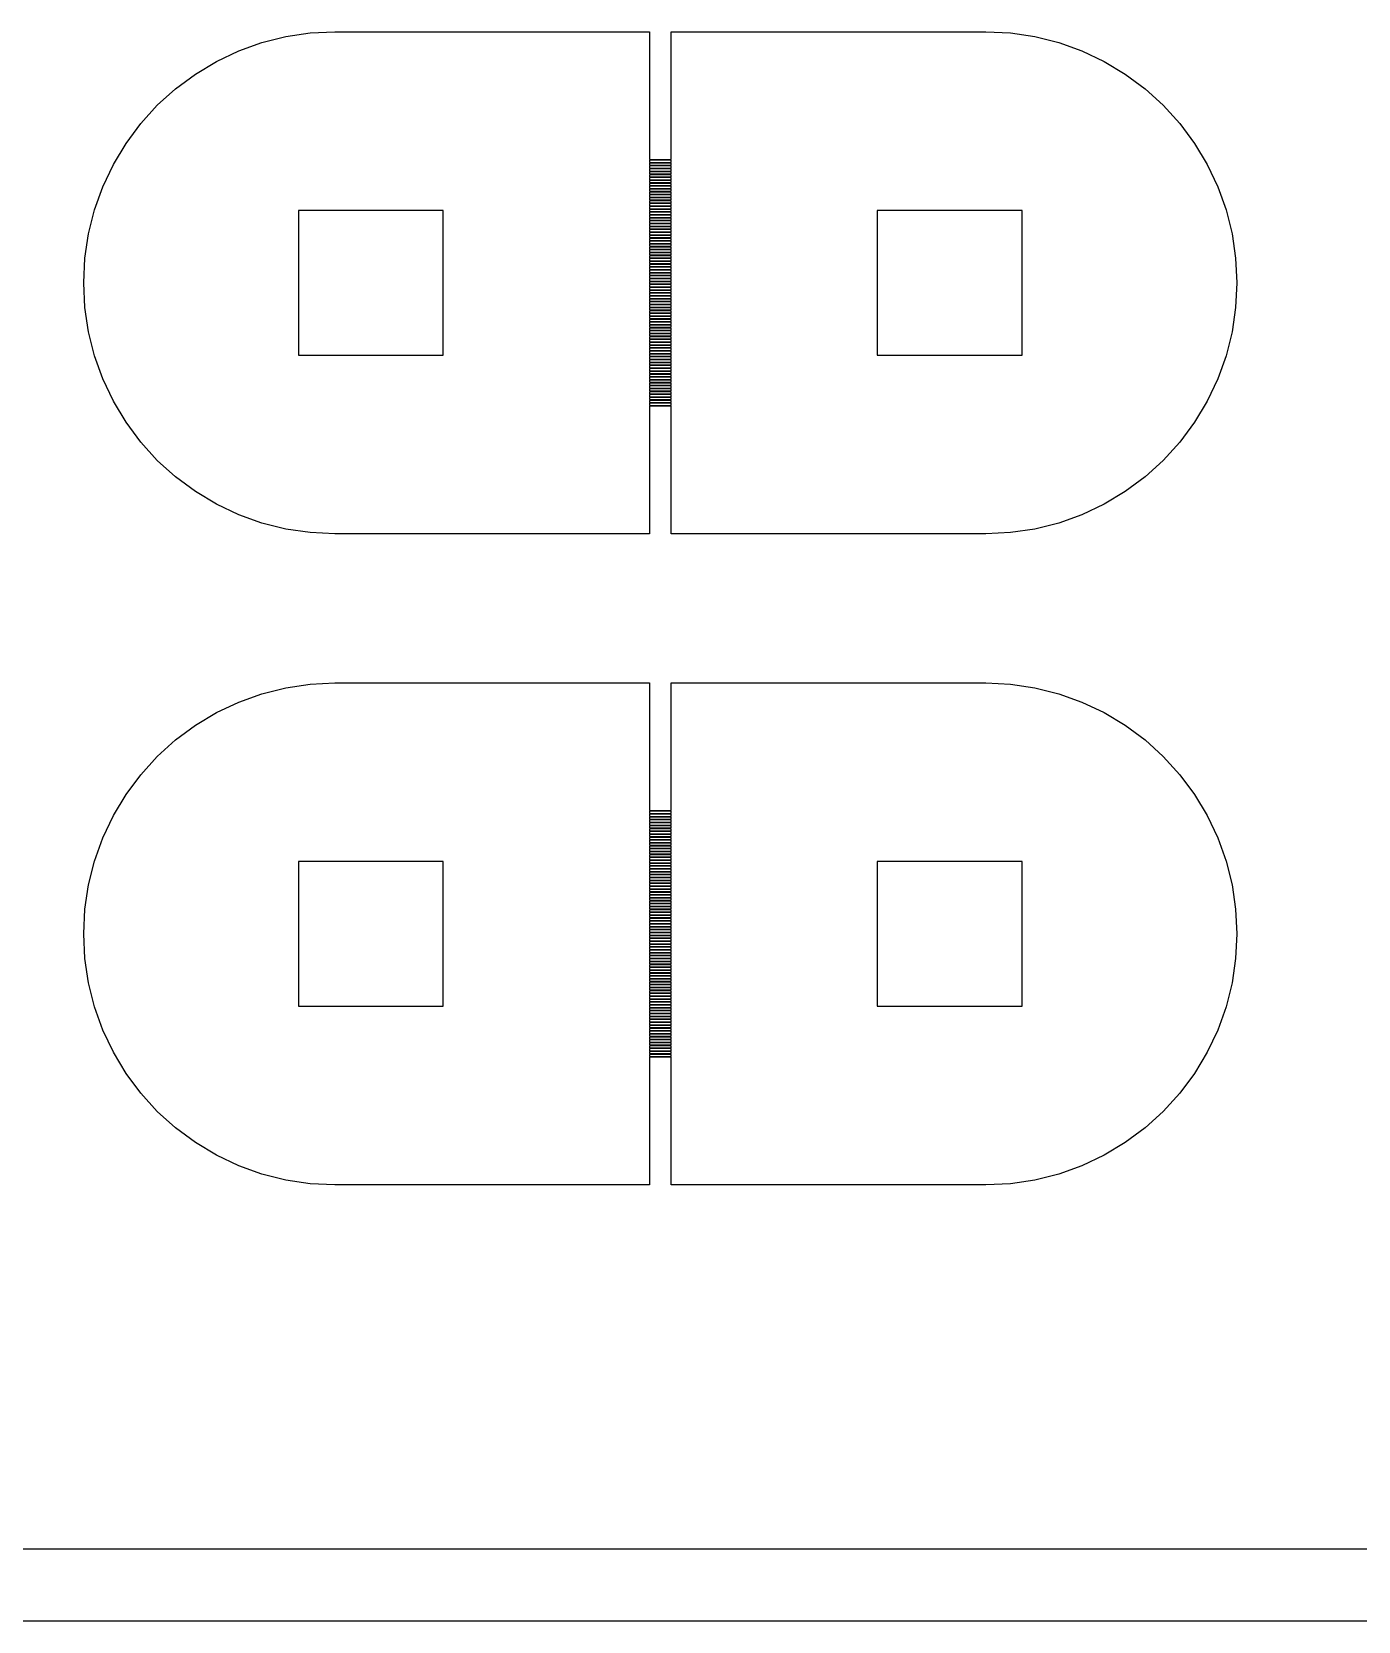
# Model space of a CAD drawing. Extents: x -17 to 130, y -40 to 112.
# Drawn here: x 18.31 to 36.65, y -5 to 16.97 of the extents above; entities that cross this region are included whole.
import ezdxf

# ---------------------------------------------------------------- set-up
doc = ezdxf.new("R2010")
doc.units = 0

msp = doc.modelspace()

# ---------------------------------------------------------------- linework, layer by layer
for p, q in [((21.823, 16.9033), (22.1599, 16.9533)), ((22.1599, 16.9533), (22.5, 16.97)), ((22.5, 16.97), (26.85, 16.97)), ((26.85, 16.97), (26.85, 15.205)), ((27.15, 15.205), (27.15, 16.97)), ((27.15, 16.97), (31.5, 16.97)), ((31.5, 16.97), (31.8401, 16.9533)), ((31.8401, 16.9533), (32.177, 16.9033)), ((20.8643, 16.5603), (21.1721, 16.7059)), ((21.1721, 16.7059), (21.4927, 16.8206)), ((21.4927, 16.8206), (21.823, 16.9033)), ((32.177, 16.9033), (32.5073, 16.8206)), ((32.5073, 16.8206), (32.8279, 16.7059)), ((32.8279, 16.7059), (33.1357, 16.5603)), ((20.5722, 16.3852), (20.8643, 16.5603)), ((33.1357, 16.5603), (33.4278, 16.3852)), ((20.2987, 16.1823), (20.5722, 16.3852)), ((33.4278, 16.3852), (33.7013, 16.1823)), ((20.0463, 15.9537), (20.2987, 16.1823)), ((33.7013, 16.1823), (33.9537, 15.9537)), ((19.8177, 15.7013), (20.0463, 15.9537)), ((33.9537, 15.9537), (34.1823, 15.7013)), ((19.6148, 15.4278), (19.8177, 15.7013)), ((34.1823, 15.7013), (34.3852, 15.4278)), ((19.4397, 15.1357), (19.6148, 15.4278)), ((34.3852, 15.4278), (34.5603, 15.1357)), ((26.85, 15.205), (27.15, 15.205)), ((27.15, 15.195), (26.85, 15.195)), ((26.85, 15.195), (26.85, 15.165)), ((26.85, 15.165), (27.15, 15.165)), ((27.15, 15.165), (27.15, 15.195)), ((19.2941, 14.8279), (19.4397, 15.1357)), ((27.15, 15.155), (26.85, 15.155)), ((26.85, 15.155), (26.85, 15.125)), ((26.85, 15.125), (27.15, 15.125)), ((27.15, 15.115), (26.85, 15.115)), ((26.85, 15.115), (26.85, 15.085)), ((26.85, 15.085), (27.15, 15.085)), ((27.15, 15.075), (26.85, 15.075)), ((26.85, 15.075), (26.85, 15.045)), ((26.85, 15.045), (27.15, 15.045)), ((27.15, 15.035), (26.85, 15.035)), ((26.85, 15.035), (26.85, 15.005)), ((26.85, 15.005), (27.15, 15.005)), ((27.15, 14.995), (26.85, 14.995)), ((26.85, 14.995), (26.85, 14.965)), ((26.85, 14.965), (27.15, 14.965)), ((27.15, 14.955), (26.85, 14.955)), ((26.85, 14.955), (26.85, 14.925)), ((27.15, 15.125), (27.15, 15.155)), ((27.15, 15.085), (27.15, 15.115)), ((27.15, 15.045), (27.15, 15.075)), ((27.15, 15.005), (27.15, 15.035)), ((27.15, 14.965), (27.15, 14.995)), ((27.15, 14.925), (27.15, 14.955)), ((34.5603, 15.1357), (34.7059, 14.8279)), ((19.1794, 14.5073), (19.2941, 14.8279)), ((26.85, 14.925), (27.15, 14.925)), ((27.15, 14.915), (26.85, 14.915)), ((26.85, 14.915), (26.85, 14.885)), ((26.85, 14.885), (27.15, 14.885)), ((27.15, 14.875), (26.85, 14.875)), ((26.85, 14.875), (26.85, 14.845)), ((26.85, 14.845), (27.15, 14.845)), ((27.15, 14.835), (26.85, 14.835)), ((26.85, 14.835), (26.85, 14.805)), ((26.85, 14.805), (27.15, 14.805)), ((27.15, 14.795), (26.85, 14.795)), ((26.85, 14.795), (26.85, 14.765)), ((26.85, 14.765), (27.15, 14.765)), ((27.15, 14.755), (26.85, 14.755)), ((26.85, 14.755), (26.85, 14.725)), ((26.85, 14.725), (27.15, 14.725)), ((27.15, 14.885), (27.15, 14.915)), ((27.15, 14.845), (27.15, 14.875)), ((27.15, 14.805), (27.15, 14.835)), ((27.15, 14.765), (27.15, 14.795)), ((27.15, 14.725), (27.15, 14.755)), ((34.7059, 14.8279), (34.8206, 14.5073)), ((19.0967, 14.177), (19.1794, 14.5073)), ((27.15, 14.715), (26.85, 14.715)), ((26.85, 14.715), (26.85, 14.685)), ((26.85, 14.685), (27.15, 14.685)), ((27.15, 14.675), (26.85, 14.675)), ((26.85, 14.675), (26.85, 14.645)), ((26.85, 14.645), (27.15, 14.645)), ((27.15, 14.635), (26.85, 14.635)), ((26.85, 14.635), (26.85, 14.605)), ((26.85, 14.605), (27.15, 14.605)), ((27.15, 14.595), (26.85, 14.595)), ((26.85, 14.595), (26.85, 14.565)), ((26.85, 14.565), (27.15, 14.565)), ((27.15, 14.555), (26.85, 14.555)), ((26.85, 14.555), (26.85, 14.525)), ((26.85, 14.525), (27.15, 14.525)), ((27.15, 14.515), (26.85, 14.515)), ((26.85, 14.515), (26.85, 14.485)), ((27.15, 14.685), (27.15, 14.715)), ((27.15, 14.645), (27.15, 14.675)), ((27.15, 14.605), (27.15, 14.635)), ((27.15, 14.565), (27.15, 14.595)), ((27.15, 14.525), (27.15, 14.555)), ((27.15, 14.485), (27.15, 14.515)), ((34.8206, 14.5073), (34.9033, 14.177)), ((24, 14.5), (22, 14.5)), ((22, 14.5), (22, 12.5)), ((24, 12.5), (24, 14.5)), ((26.85, 14.485), (27.15, 14.485)), ((27.15, 14.475), (26.85, 14.475)), ((26.85, 14.475), (26.85, 14.445)), ((26.85, 14.445), (27.15, 14.445)), ((27.15, 14.435), (26.85, 14.435)), ((26.85, 14.435), (26.85, 14.405)), ((26.85, 14.405), (27.15, 14.405)), ((27.15, 14.395), (26.85, 14.395)), ((26.85, 14.395), (26.85, 14.365)), ((26.85, 14.365), (27.15, 14.365)), ((27.15, 14.355), (26.85, 14.355)), ((26.85, 14.355), (26.85, 14.325)), ((26.85, 14.325), (27.15, 14.325)), ((27.15, 14.315), (26.85, 14.315)), ((26.85, 14.315), (26.85, 14.285)), ((26.85, 14.285), (27.15, 14.285)), ((27.15, 14.445), (27.15, 14.475)), ((27.15, 14.405), (27.15, 14.435)), ((27.15, 14.365), (27.15, 14.395)), ((27.15, 14.325), (27.15, 14.355)), ((27.15, 14.285), (27.15, 14.315)), ((32, 14.5), (30, 14.5)), ((30, 14.5), (30, 12.5)), ((32, 12.5), (32, 14.5)), ((19.0467, 13.8401), (19.0967, 14.177)), ((27.15, 14.275), (26.85, 14.275)), ((26.85, 14.275), (26.85, 14.245)), ((26.85, 14.245), (27.15, 14.245)), ((27.15, 14.235), (26.85, 14.235)), ((26.85, 14.235), (26.85, 14.205)), ((26.85, 14.205), (27.15, 14.205)), ((27.15, 14.195), (26.85, 14.195)), ((26.85, 14.195), (26.85, 14.165)), ((26.85, 14.165), (27.15, 14.165)), ((27.15, 14.155), (26.85, 14.155)), ((26.85, 14.155), (26.85, 14.125)), ((26.85, 14.125), (27.15, 14.125)), ((27.15, 14.115), (26.85, 14.115)), ((26.85, 14.115), (26.85, 14.085)), ((26.85, 14.085), (27.15, 14.085)), ((27.15, 14.075), (26.85, 14.075)), ((26.85, 14.075), (26.85, 14.045)), ((27.15, 14.245), (27.15, 14.275)), ((27.15, 14.205), (27.15, 14.235)), ((27.15, 14.165), (27.15, 14.195)), ((27.15, 14.125), (27.15, 14.155)), ((27.15, 14.085), (27.15, 14.115)), ((27.15, 14.045), (27.15, 14.075)), ((34.9033, 14.177), (34.9533, 13.8401)), ((26.85, 14.045), (27.15, 14.045)), ((27.15, 14.035), (26.85, 14.035)), ((26.85, 14.035), (26.85, 14.005)), ((26.85, 14.005), (27.15, 14.005)), ((27.15, 13.995), (26.85, 13.995)), ((26.85, 13.995), (26.85, 13.965)), ((26.85, 13.965), (27.15, 13.965)), ((27.15, 13.955), (26.85, 13.955)), ((26.85, 13.955), (26.85, 13.925)), ((26.85, 13.925), (27.15, 13.925)), ((27.15, 13.915), (26.85, 13.915)), ((26.85, 13.915), (26.85, 13.885)), ((26.85, 13.885), (27.15, 13.885)), ((27.15, 13.875), (26.85, 13.875)), ((26.85, 13.875), (26.85, 13.845)), ((26.85, 13.845), (27.15, 13.845)), ((27.15, 14.005), (27.15, 14.035)), ((27.15, 13.965), (27.15, 13.995)), ((27.15, 13.925), (27.15, 13.955)), ((27.15, 13.885), (27.15, 13.915)), ((27.15, 13.845), (27.15, 13.875)), ((19.03, 13.5), (19.0467, 13.8401)), ((27.15, 13.835), (26.85, 13.835)), ((26.85, 13.835), (26.85, 13.805)), ((26.85, 13.805), (27.15, 13.805)), ((27.15, 13.795), (26.85, 13.795)), ((26.85, 13.795), (26.85, 13.765)), ((26.85, 13.765), (27.15, 13.765)), ((27.15, 13.755), (26.85, 13.755)), ((26.85, 13.755), (26.85, 13.725)), ((26.85, 13.725), (27.15, 13.725)), ((27.15, 13.715), (26.85, 13.715)), ((26.85, 13.715), (26.85, 13.685)), ((26.85, 13.685), (27.15, 13.685)), ((27.15, 13.675), (26.85, 13.675)), ((26.85, 13.675), (26.85, 13.645)), ((26.85, 13.645), (27.15, 13.645)), ((27.15, 13.635), (26.85, 13.635)), ((26.85, 13.635), (26.85, 13.605)), ((27.15, 13.805), (27.15, 13.835)), ((27.15, 13.765), (27.15, 13.795)), ((27.15, 13.725), (27.15, 13.755)), ((27.15, 13.685), (27.15, 13.715)), ((27.15, 13.645), (27.15, 13.675)), ((27.15, 13.605), (27.15, 13.635)), ((34.9533, 13.8401), (34.97, 13.5)), ((19.0467, 13.1599), (19.03, 13.5)), ((26.85, 13.605), (27.15, 13.605)), ((27.15, 13.595), (26.85, 13.595)), ((26.85, 13.595), (26.85, 13.565)), ((26.85, 13.565), (27.15, 13.565)), ((27.15, 13.555), (26.85, 13.555)), ((26.85, 13.555), (26.85, 13.525)), ((26.85, 13.525), (27.15, 13.525)), ((27.15, 13.515), (26.85, 13.515)), ((26.85, 13.515), (26.85, 13.485)), ((26.85, 13.485), (27.15, 13.485)), ((27.15, 13.475), (26.85, 13.475)), ((26.85, 13.475), (26.85, 13.445)), ((26.85, 13.445), (27.15, 13.445)), ((27.15, 13.435), (26.85, 13.435)), ((26.85, 13.435), (26.85, 13.405)), ((26.85, 13.405), (27.15, 13.405)), ((27.15, 13.565), (27.15, 13.595)), ((27.15, 13.525), (27.15, 13.555)), ((27.15, 13.485), (27.15, 13.515)), ((27.15, 13.445), (27.15, 13.475)), ((27.15, 13.405), (27.15, 13.435)), ((34.97, 13.5), (34.9533, 13.1599)), ((27.15, 13.395), (26.85, 13.395)), ((26.85, 13.395), (26.85, 13.365)), ((26.85, 13.365), (27.15, 13.365)), ((27.15, 13.355), (26.85, 13.355)), ((26.85, 13.355), (26.85, 13.325)), ((26.85, 13.325), (27.15, 13.325)), ((27.15, 13.315), (26.85, 13.315)), ((26.85, 13.315), (26.85, 13.285)), ((26.85, 13.285), (27.15, 13.285)), ((27.15, 13.275), (26.85, 13.275)), ((26.85, 13.275), (26.85, 13.245)), ((26.85, 13.245), (27.15, 13.245)), ((27.15, 13.235), (26.85, 13.235)), ((26.85, 13.235), (26.85, 13.205)), ((26.85, 13.205), (27.15, 13.205)), ((27.15, 13.195), (26.85, 13.195)), ((26.85, 13.195), (26.85, 13.165)), ((27.15, 13.365), (27.15, 13.395)), ((27.15, 13.325), (27.15, 13.355)), ((27.15, 13.285), (27.15, 13.315)), ((27.15, 13.245), (27.15, 13.275)), ((27.15, 13.205), (27.15, 13.235)), ((27.15, 13.165), (27.15, 13.195)), ((19.0967, 12.823), (19.0467, 13.1599)), ((26.85, 13.165), (27.15, 13.165)), ((27.15, 13.155), (26.85, 13.155)), ((26.85, 13.155), (26.85, 13.125)), ((26.85, 13.125), (27.15, 13.125)), ((27.15, 13.115), (26.85, 13.115)), ((26.85, 13.115), (26.85, 13.085)), ((26.85, 13.085), (27.15, 13.085)), ((27.15, 13.075), (26.85, 13.075)), ((26.85, 13.075), (26.85, 13.045)), ((26.85, 13.045), (27.15, 13.045)), ((27.15, 13.035), (26.85, 13.035)), ((26.85, 13.035), (26.85, 13.005)), ((26.85, 13.005), (27.15, 13.005)), ((27.15, 12.995), (26.85, 12.995)), ((26.85, 12.995), (26.85, 12.965)), ((26.85, 12.965), (27.15, 12.965)), ((27.15, 13.125), (27.15, 13.155)), ((27.15, 13.085), (27.15, 13.115)), ((27.15, 13.045), (27.15, 13.075)), ((27.15, 13.005), (27.15, 13.035)), ((27.15, 12.965), (27.15, 12.995)), ((34.9533, 13.1599), (34.9033, 12.823)), ((19.1794, 12.4927), (19.0967, 12.823)), ((27.15, 12.955), (26.85, 12.955)), ((26.85, 12.955), (26.85, 12.925)), ((26.85, 12.925), (27.15, 12.925)), ((27.15, 12.915), (26.85, 12.915)), ((26.85, 12.915), (26.85, 12.885)), ((26.85, 12.885), (27.15, 12.885)), ((27.15, 12.875), (26.85, 12.875)), ((26.85, 12.875), (26.85, 12.845)), ((26.85, 12.845), (27.15, 12.845)), ((27.15, 12.835), (26.85, 12.835)), ((26.85, 12.835), (26.85, 12.805)), ((26.85, 12.805), (27.15, 12.805)), ((27.15, 12.795), (26.85, 12.795)), ((26.85, 12.795), (26.85, 12.765)), ((26.85, 12.765), (27.15, 12.765)), ((27.15, 12.755), (26.85, 12.755)), ((26.85, 12.755), (26.85, 12.725)), ((27.15, 12.925), (27.15, 12.955)), ((27.15, 12.885), (27.15, 12.915)), ((27.15, 12.845), (27.15, 12.875)), ((27.15, 12.805), (27.15, 12.835)), ((27.15, 12.765), (27.15, 12.795)), ((27.15, 12.725), (27.15, 12.755)), ((34.9033, 12.823), (34.8206, 12.4927)), ((26.85, 12.725), (27.15, 12.725)), ((27.15, 12.715), (26.85, 12.715)), ((26.85, 12.715), (26.85, 12.685)), ((26.85, 12.685), (27.15, 12.685)), ((27.15, 12.675), (26.85, 12.675)), ((26.85, 12.675), (26.85, 12.645)), ((26.85, 12.645), (27.15, 12.645)), ((27.15, 12.635), (26.85, 12.635)), ((26.85, 12.635), (26.85, 12.605)), ((26.85, 12.605), (27.15, 12.605)), ((27.15, 12.595), (26.85, 12.595)), ((26.85, 12.595), (26.85, 12.565)), ((26.85, 12.565), (27.15, 12.565)), ((27.15, 12.555), (26.85, 12.555)), ((26.85, 12.555), (26.85, 12.525)), ((26.85, 12.525), (27.15, 12.525)), ((27.15, 12.685), (27.15, 12.715)), ((27.15, 12.645), (27.15, 12.675)), ((27.15, 12.605), (27.15, 12.635)), ((27.15, 12.565), (27.15, 12.595)), ((27.15, 12.525), (27.15, 12.555)), ((19.2941, 12.1721), (19.1794, 12.4927)), ((22, 12.5), (24, 12.5)), ((27.15, 12.515), (26.85, 12.515)), ((26.85, 12.515), (26.85, 12.485)), ((26.85, 12.485), (27.15, 12.485)), ((27.15, 12.475), (26.85, 12.475)), ((26.85, 12.475), (26.85, 12.445)), ((26.85, 12.445), (27.15, 12.445)), ((27.15, 12.435), (26.85, 12.435)), ((26.85, 12.435), (26.85, 12.405)), ((26.85, 12.405), (27.15, 12.405)), ((27.15, 12.395), (26.85, 12.395)), ((26.85, 12.395), (26.85, 12.365)), ((26.85, 12.365), (27.15, 12.365)), ((27.15, 12.355), (26.85, 12.355)), ((26.85, 12.355), (26.85, 12.325)), ((26.85, 12.325), (27.15, 12.325)), ((27.15, 12.315), (26.85, 12.315)), ((26.85, 12.315), (26.85, 12.285)), ((27.15, 12.485), (27.15, 12.515)), ((27.15, 12.445), (27.15, 12.475)), ((27.15, 12.405), (27.15, 12.435)), ((27.15, 12.365), (27.15, 12.395)), ((27.15, 12.325), (27.15, 12.355)), ((27.15, 12.285), (27.15, 12.315)), ((30, 12.5), (32, 12.5)), ((34.8206, 12.4927), (34.7059, 12.1721)), ((19.4397, 11.8643), (19.2941, 12.1721)), ((26.85, 12.285), (27.15, 12.285)), ((27.15, 12.275), (26.85, 12.275)), ((26.85, 12.275), (26.85, 12.245)), ((26.85, 12.245), (27.15, 12.245)), ((27.15, 12.235), (26.85, 12.235)), ((26.85, 12.235), (26.85, 12.205)), ((26.85, 12.205), (27.15, 12.205)), ((27.15, 12.195), (26.85, 12.195)), ((26.85, 12.195), (26.85, 12.165)), ((26.85, 12.165), (27.15, 12.165)), ((27.15, 12.155), (26.85, 12.155)), ((26.85, 12.155), (26.85, 12.125)), ((26.85, 12.125), (27.15, 12.125)), ((27.15, 12.115), (26.85, 12.115)), ((26.85, 12.115), (26.85, 12.085)), ((26.85, 12.085), (27.15, 12.085)), ((27.15, 12.245), (27.15, 12.275)), ((27.15, 12.205), (27.15, 12.235)), ((27.15, 12.165), (27.15, 12.195)), ((27.15, 12.125), (27.15, 12.155)), ((27.15, 12.085), (27.15, 12.115)), ((34.7059, 12.1721), (34.5603, 11.8643)), ((19.6148, 11.5722), (19.4397, 11.8643)), ((27.15, 12.075), (26.85, 12.075)), ((26.85, 12.075), (26.85, 12.045)), ((26.85, 12.045), (27.15, 12.045)), ((27.15, 12.035), (26.85, 12.035)), ((26.85, 12.035), (26.85, 12.005)), ((26.85, 12.005), (27.15, 12.005)), ((27.15, 11.995), (26.85, 11.995)), ((26.85, 11.995), (26.85, 11.965)), ((26.85, 11.965), (27.15, 11.965)), ((27.15, 11.955), (26.85, 11.955)), ((26.85, 11.955), (26.85, 11.925)), ((26.85, 11.925), (27.15, 11.925)), ((27.15, 11.915), (26.85, 11.915)), ((26.85, 11.915), (26.85, 11.885)), ((26.85, 11.885), (27.15, 11.885)), ((27.15, 11.875), (26.85, 11.875)), ((26.85, 11.875), (26.85, 11.845)), ((27.15, 12.045), (27.15, 12.075)), ((27.15, 12.005), (27.15, 12.035)), ((27.15, 11.965), (27.15, 11.995)), ((27.15, 11.925), (27.15, 11.955)), ((27.15, 11.885), (27.15, 11.915)), ((27.15, 11.845), (27.15, 11.875)), ((34.5603, 11.8643), (34.3852, 11.5722)), ((26.85, 11.845), (27.15, 11.845)), ((27.15, 11.835), (26.85, 11.835)), ((26.85, 11.835), (26.85, 11.805)), ((26.85, 11.805), (27.15, 11.805)), ((27.15, 11.795), (26.85, 11.795)), ((26.85, 11.795), (26.85, 10.03)), ((27.15, 11.805), (27.15, 11.835)), ((27.15, 10.03), (27.15, 11.795)), ((19.8177, 11.2987), (19.6148, 11.5722)), ((34.3852, 11.5722), (34.1823, 11.2987)), ((20.0463, 11.0463), (19.8177, 11.2987)), ((34.1823, 11.2987), (33.9537, 11.0463)), ((20.2987, 10.8177), (20.0463, 11.0463)), ((33.9537, 11.0463), (33.7013, 10.8177)), ((20.5722, 10.6148), (20.2987, 10.8177)), ((33.7013, 10.8177), (33.4278, 10.6148)), ((20.8643, 10.4397), (20.5722, 10.6148)), ((33.4278, 10.6148), (33.1357, 10.4397)), ((21.1721, 10.2941), (20.8643, 10.4397)), ((33.1357, 10.4397), (32.8279, 10.2941)), ((21.4927, 10.1794), (21.1721, 10.2941)), ((21.823, 10.0967), (21.4927, 10.1794)), ((32.5073, 10.1794), (32.177, 10.0967)), ((32.8279, 10.2941), (32.5073, 10.1794)), ((22.1599, 10.0467), (21.823, 10.0967)), ((22.5, 10.03), (22.1599, 10.0467)), ((26.85, 10.03), (22.5, 10.03)), ((31.5, 10.03), (27.15, 10.03)), ((31.8401, 10.0467), (31.5, 10.03)), ((32.177, 10.0967), (31.8401, 10.0467)), ((21.823, 7.90332), (22.1599, 7.95328)), ((22.1599, 7.95328), (22.5, 7.96999)), ((22.5, 7.96999), (26.85, 7.96999)), ((26.85, 7.96999), (26.85, 6.20499)), ((27.15, 6.20499), (27.15, 7.96999)), ((27.15, 7.96999), (31.5, 7.96999)), ((31.5, 7.96999), (31.8401, 7.95328)), ((31.8401, 7.95328), (32.177, 7.90332)), ((20.8643, 7.56026), (21.1721, 7.70586)), ((21.1721, 7.70586), (21.4927, 7.82057)), ((21.4927, 7.82057), (21.823, 7.90332)), ((32.177, 7.90332), (32.5073, 7.82057)), ((32.5073, 7.82057), (32.8279, 7.70586)), ((32.8279, 7.70586), (33.1357, 7.56026)), ((20.5722, 7.38519), (20.8643, 7.56026)), ((33.1357, 7.56026), (33.4278, 7.38519)), ((20.2987, 7.18234), (20.5722, 7.38519)), ((33.4278, 7.38519), (33.7013, 7.18234)), ((20.0463, 6.95366), (20.2987, 7.18234)), ((33.7013, 7.18234), (33.9537, 6.95366)), ((19.8177, 6.70134), (20.0463, 6.95366)), ((33.9537, 6.95366), (34.1823, 6.70134)), ((19.6148, 6.42783), (19.8177, 6.70134)), ((34.1823, 6.70134), (34.3852, 6.42783)), ((19.4397, 6.13574), (19.6148, 6.42783)), ((34.3852, 6.42783), (34.5603, 6.13574)), ((26.85, 6.20499), (27.15, 6.20499)), ((27.15, 6.19499), (26.85, 6.19499)), ((26.85, 6.19499), (26.85, 6.16499)), ((26.85, 6.16499), (27.15, 6.16499)), ((27.15, 6.155), (26.85, 6.155)), ((26.85, 6.155), (26.85, 6.125)), ((27.15, 6.16499), (27.15, 6.19499)), ((27.15, 6.125), (27.15, 6.155)), ((19.2941, 5.82791), (19.4397, 6.13574)), ((26.85, 6.125), (27.15, 6.125)), ((27.15, 6.11499), (26.85, 6.11499)), ((26.85, 6.11499), (26.85, 6.08499)), ((26.85, 6.08499), (27.15, 6.08499)), ((27.15, 6.075), (26.85, 6.075)), ((26.85, 6.075), (26.85, 6.045)), ((26.85, 6.045), (27.15, 6.045)), ((27.15, 6.03499), (26.85, 6.03499)), ((26.85, 6.03499), (26.85, 6.00499)), ((26.85, 6.00499), (27.15, 6.00499)), ((27.15, 5.995), (26.85, 5.995)), ((26.85, 5.995), (26.85, 5.965)), ((26.85, 5.965), (27.15, 5.965)), ((27.15, 5.95499), (26.85, 5.95499)), ((26.85, 5.95499), (26.85, 5.92499)), ((27.15, 6.08499), (27.15, 6.11499)), ((27.15, 6.045), (27.15, 6.075)), ((27.15, 6.00499), (27.15, 6.03499)), ((27.15, 5.965), (27.15, 5.995)), ((27.15, 5.92499), (27.15, 5.95499)), ((34.5603, 6.13574), (34.7059, 5.82791)), ((19.1794, 5.50728), (19.2941, 5.82791)), ((26.85, 5.92499), (27.15, 5.92499)), ((27.15, 5.91499), (26.85, 5.91499)), ((26.85, 5.91499), (26.85, 5.88499)), ((26.85, 5.88499), (27.15, 5.88499)), ((27.15, 5.875), (26.85, 5.875)), ((26.85, 5.875), (26.85, 5.84499)), ((26.85, 5.84499), (27.15, 5.84499)), ((27.15, 5.83499), (26.85, 5.83499)), ((26.85, 5.83499), (26.85, 5.80499)), ((26.85, 5.80499), (27.15, 5.80499)), ((27.15, 5.795), (26.85, 5.795)), ((26.85, 5.795), (26.85, 5.765)), ((26.85, 5.765), (27.15, 5.765)), ((27.15, 5.75499), (26.85, 5.75499)), ((26.85, 5.75499), (26.85, 5.72499)), ((26.85, 5.72499), (27.15, 5.72499)), ((27.15, 5.715), (26.85, 5.715)), ((26.85, 5.715), (26.85, 5.685)), ((27.15, 5.88499), (27.15, 5.91499)), ((27.15, 5.84499), (27.15, 5.875)), ((27.15, 5.80499), (27.15, 5.83499)), ((27.15, 5.765), (27.15, 5.795)), ((27.15, 5.72499), (27.15, 5.75499)), ((27.15, 5.685), (27.15, 5.715)), ((34.7059, 5.82791), (34.8206, 5.50728)), ((19.0967, 5.17696), (19.1794, 5.50728)), ((24, 5.5), (22, 5.5)), ((22, 5.5), (22, 3.5)), ((24, 3.5), (24, 5.5)), ((26.85, 5.685), (27.15, 5.685)), ((27.15, 5.67499), (26.85, 5.67499)), ((26.85, 5.67499), (26.85, 5.64499)), ((26.85, 5.64499), (27.15, 5.64499)), ((27.15, 5.63499), (26.85, 5.63499)), ((26.85, 5.63499), (26.85, 5.605)), ((26.85, 5.605), (27.15, 5.605)), ((27.15, 5.59499), (26.85, 5.59499)), ((26.85, 5.59499), (26.85, 5.56499)), ((26.85, 5.56499), (27.15, 5.56499)), ((27.15, 5.55499), (26.85, 5.55499)), ((26.85, 5.55499), (26.85, 5.52499)), ((26.85, 5.52499), (27.15, 5.52499)), ((27.15, 5.515), (26.85, 5.515)), ((26.85, 5.515), (26.85, 5.48499)), ((27.15, 5.64499), (27.15, 5.67499)), ((27.15, 5.605), (27.15, 5.63499)), ((27.15, 5.56499), (27.15, 5.59499)), ((27.15, 5.52499), (27.15, 5.55499)), ((27.15, 5.48499), (27.15, 5.515)), ((32, 5.5), (30, 5.5)), ((30, 5.5), (30, 3.5)), ((32, 3.5), (32, 5.5)), ((34.8206, 5.50728), (34.9033, 5.17696)), ((26.85, 5.48499), (27.15, 5.48499)), ((27.15, 5.47499), (26.85, 5.47499)), ((26.85, 5.47499), (26.85, 5.44499)), ((26.85, 5.44499), (27.15, 5.44499)), ((27.15, 5.435), (26.85, 5.435)), ((26.85, 5.435), (26.85, 5.405)), ((26.85, 5.405), (27.15, 5.405)), ((27.15, 5.39499), (26.85, 5.39499)), ((26.85, 5.39499), (26.85, 5.36499)), ((26.85, 5.36499), (27.15, 5.36499)), ((27.15, 5.355), (26.85, 5.355)), ((26.85, 5.355), (26.85, 5.325)), ((26.85, 5.325), (27.15, 5.325)), ((27.15, 5.31499), (26.85, 5.31499)), ((26.85, 5.31499), (26.85, 5.28499)), ((26.85, 5.28499), (27.15, 5.28499)), ((27.15, 5.27499), (26.85, 5.27499)), ((26.85, 5.27499), (26.85, 5.245)), ((27.15, 5.44499), (27.15, 5.47499)), ((27.15, 5.405), (27.15, 5.435)), ((27.15, 5.36499), (27.15, 5.39499)), ((27.15, 5.325), (27.15, 5.355)), ((27.15, 5.28499), (27.15, 5.31499)), ((27.15, 5.245), (27.15, 5.27499)), ((19.0467, 4.84012), (19.0967, 5.17696)), ((26.85, 5.245), (27.15, 5.245)), ((27.15, 5.23499), (26.85, 5.23499)), ((26.85, 5.23499), (26.85, 5.20499)), ((26.85, 5.20499), (27.15, 5.20499)), ((27.15, 5.19499), (26.85, 5.19499)), ((26.85, 5.19499), (26.85, 5.16499)), ((26.85, 5.16499), (27.15, 5.16499)), ((27.15, 5.155), (26.85, 5.155)), ((26.85, 5.155), (26.85, 5.125)), ((26.85, 5.125), (27.15, 5.125)), ((27.15, 5.11499), (26.85, 5.11499)), ((26.85, 5.11499), (26.85, 5.08499)), ((26.85, 5.08499), (27.15, 5.08499)), ((27.15, 5.075), (26.85, 5.075)), ((26.85, 5.075), (26.85, 5.045)), ((27.15, 5.20499), (27.15, 5.23499)), ((27.15, 5.16499), (27.15, 5.19499)), ((27.15, 5.125), (27.15, 5.155)), ((27.15, 5.08499), (27.15, 5.11499)), ((27.15, 5.045), (27.15, 5.075)), ((34.9033, 5.17696), (34.9533, 4.84012)), ((19.03, 4.5), (19.0467, 4.84012)), ((26.85, 5.045), (27.15, 5.045)), ((27.15, 5.03499), (26.85, 5.03499)), ((26.85, 5.03499), (26.85, 5.00499)), ((26.85, 5.00499), (27.15, 5.00499)), ((27.15, 4.995), (26.85, 4.995)), ((26.85, 4.995), (26.85, 4.965)), ((26.85, 4.965), (27.15, 4.965)), ((27.15, 4.95499), (26.85, 4.95499)), ((26.85, 4.95499), (26.85, 4.92499)), ((26.85, 4.92499), (27.15, 4.92499)), ((27.15, 4.91499), (26.85, 4.91499)), ((26.85, 4.91499), (26.85, 4.88499)), ((26.85, 4.88499), (27.15, 4.88499)), ((27.15, 4.875), (26.85, 4.875)), ((26.85, 4.875), (26.85, 4.84499)), ((26.85, 4.84499), (27.15, 4.84499)), ((27.15, 4.83499), (26.85, 4.83499)), ((26.85, 4.83499), (26.85, 4.80499)), ((27.15, 5.00499), (27.15, 5.03499)), ((27.15, 4.965), (27.15, 4.995)), ((27.15, 4.92499), (27.15, 4.95499)), ((27.15, 4.88499), (27.15, 4.91499)), ((27.15, 4.84499), (27.15, 4.875)), ((27.15, 4.80499), (27.15, 4.83499)), ((34.9533, 4.84012), (34.97, 4.5)), ((26.85, 4.80499), (27.15, 4.80499)), ((27.15, 4.795), (26.85, 4.795)), ((26.85, 4.795), (26.85, 4.765)), ((26.85, 4.765), (27.15, 4.765)), ((27.15, 4.75499), (26.85, 4.75499)), ((26.85, 4.75499), (26.85, 4.72499)), ((26.85, 4.72499), (27.15, 4.72499)), ((27.15, 4.715), (26.85, 4.715)), ((26.85, 4.715), (26.85, 4.685)), ((26.85, 4.685), (27.15, 4.685)), ((27.15, 4.67499), (26.85, 4.67499)), ((26.85, 4.67499), (26.85, 4.64499)), ((26.85, 4.64499), (27.15, 4.64499)), ((27.15, 4.63499), (26.85, 4.63499)), ((26.85, 4.63499), (26.85, 4.605)), ((27.15, 4.765), (27.15, 4.795)), ((27.15, 4.72499), (27.15, 4.75499)), ((27.15, 4.685), (27.15, 4.715)), ((27.15, 4.64499), (27.15, 4.67499)), ((27.15, 4.605), (27.15, 4.63499)), ((19.0467, 4.15988), (19.03, 4.5)), ((26.85, 4.605), (27.15, 4.605)), ((27.15, 4.59499), (26.85, 4.59499)), ((26.85, 4.59499), (26.85, 4.56499)), ((26.85, 4.56499), (27.15, 4.56499)), ((27.15, 4.55499), (26.85, 4.55499)), ((26.85, 4.55499), (26.85, 4.52499)), ((26.85, 4.52499), (27.15, 4.52499)), ((27.15, 4.515), (26.85, 4.515)), ((26.85, 4.515), (26.85, 4.485)), ((26.85, 4.485), (27.15, 4.485)), ((27.15, 4.47501), (26.85, 4.47501)), ((26.85, 4.47501), (26.85, 4.44501)), ((26.85, 4.44501), (27.15, 4.44501)), ((27.15, 4.43501), (26.85, 4.43501)), ((26.85, 4.43501), (26.85, 4.40501)), ((26.85, 4.40501), (27.15, 4.40501)), ((27.15, 4.395), (26.85, 4.395)), ((26.85, 4.395), (26.85, 4.36501)), ((27.15, 4.56499), (27.15, 4.59499)), ((27.15, 4.52499), (27.15, 4.55499)), ((27.15, 4.485), (27.15, 4.515)), ((27.15, 4.44501), (27.15, 4.47501)), ((27.15, 4.40501), (27.15, 4.43501)), ((27.15, 4.36501), (27.15, 4.395)), ((34.97, 4.5), (34.9533, 4.15988)), ((26.85, 4.36501), (27.15, 4.36501)), ((27.15, 4.35501), (26.85, 4.35501)), ((26.85, 4.35501), (26.85, 4.32501)), ((26.85, 4.32501), (27.15, 4.32501)), ((27.15, 4.315), (26.85, 4.315)), ((26.85, 4.315), (26.85, 4.285)), ((26.85, 4.285), (27.15, 4.285)), ((27.15, 4.27501), (26.85, 4.27501)), ((26.85, 4.27501), (26.85, 4.24501)), ((26.85, 4.24501), (27.15, 4.24501)), ((27.15, 4.235), (26.85, 4.235)), ((26.85, 4.235), (26.85, 4.205)), ((26.85, 4.205), (27.15, 4.205)), ((27.15, 4.19501), (26.85, 4.19501)), ((26.85, 4.19501), (26.85, 4.16501)), ((27.15, 4.32501), (27.15, 4.35501)), ((27.15, 4.285), (27.15, 4.315)), ((27.15, 4.24501), (27.15, 4.27501)), ((27.15, 4.205), (27.15, 4.235)), ((27.15, 4.16501), (27.15, 4.19501)), ((19.0967, 3.82304), (19.0467, 4.15988)), ((26.85, 4.16501), (27.15, 4.16501)), ((27.15, 4.15501), (26.85, 4.15501)), ((26.85, 4.15501), (26.85, 4.125)), ((26.85, 4.125), (27.15, 4.125)), ((27.15, 4.11501), (26.85, 4.11501)), ((26.85, 4.11501), (26.85, 4.08501)), ((26.85, 4.08501), (27.15, 4.08501)), ((27.15, 4.07501), (26.85, 4.07501)), ((26.85, 4.07501), (26.85, 4.04501)), ((26.85, 4.04501), (27.15, 4.04501)), ((27.15, 4.035), (26.85, 4.035)), ((26.85, 4.035), (26.85, 4.005)), ((26.85, 4.005), (27.15, 4.005)), ((27.15, 3.99501), (26.85, 3.99501)), ((26.85, 3.99501), (26.85, 3.96501)), ((26.85, 3.96501), (27.15, 3.96501)), ((27.15, 3.955), (26.85, 3.955)), ((26.85, 3.955), (26.85, 3.925)), ((27.15, 4.125), (27.15, 4.15501)), ((27.15, 4.08501), (27.15, 4.11501)), ((27.15, 4.04501), (27.15, 4.07501)), ((27.15, 4.005), (27.15, 4.035)), ((27.15, 3.96501), (27.15, 3.99501)), ((27.15, 3.925), (27.15, 3.955)), ((34.9533, 4.15988), (34.9033, 3.82304)), ((19.1794, 3.49272), (19.0967, 3.82304)), ((26.85, 3.925), (27.15, 3.925)), ((27.15, 3.91501), (26.85, 3.91501)), ((26.85, 3.91501), (26.85, 3.88501)), ((26.85, 3.88501), (27.15, 3.88501)), ((27.15, 3.875), (26.85, 3.875)), ((26.85, 3.875), (26.85, 3.845)), ((26.85, 3.845), (27.15, 3.845)), ((27.15, 3.83501), (26.85, 3.83501)), ((26.85, 3.83501), (26.85, 3.80501)), ((26.85, 3.80501), (27.15, 3.80501)), ((27.15, 3.79501), (26.85, 3.79501)), ((26.85, 3.79501), (26.85, 3.76501)), ((26.85, 3.76501), (27.15, 3.76501)), ((27.15, 3.755), (26.85, 3.755)), ((26.85, 3.755), (26.85, 3.72501)), ((27.15, 3.88501), (27.15, 3.91501)), ((27.15, 3.845), (27.15, 3.875)), ((27.15, 3.80501), (27.15, 3.83501)), ((27.15, 3.76501), (27.15, 3.79501)), ((27.15, 3.72501), (27.15, 3.755)), ((34.9033, 3.82304), (34.8206, 3.49272)), ((26.85, 3.72501), (27.15, 3.72501)), ((27.15, 3.71501), (26.85, 3.71501)), ((26.85, 3.71501), (26.85, 3.68501)), ((26.85, 3.68501), (27.15, 3.68501)), ((27.15, 3.675), (26.85, 3.675)), ((26.85, 3.675), (26.85, 3.645)), ((26.85, 3.645), (27.15, 3.645)), ((27.15, 3.63501), (26.85, 3.63501)), ((26.85, 3.63501), (26.85, 3.60501)), ((26.85, 3.60501), (27.15, 3.60501)), ((27.15, 3.595), (26.85, 3.595)), ((26.85, 3.595), (26.85, 3.565)), ((26.85, 3.565), (27.15, 3.565)), ((27.15, 3.55501), (26.85, 3.55501)), ((26.85, 3.55501), (26.85, 3.52501)), ((26.85, 3.52501), (27.15, 3.52501)), ((27.15, 3.68501), (27.15, 3.71501)), ((27.15, 3.645), (27.15, 3.675)), ((27.15, 3.60501), (27.15, 3.63501)), ((27.15, 3.565), (27.15, 3.595)), ((27.15, 3.52501), (27.15, 3.55501)), ((19.2941, 3.17209), (19.1794, 3.49272)), ((22, 3.5), (24, 3.5)), ((27.15, 3.51501), (26.85, 3.51501)), ((26.85, 3.51501), (26.85, 3.485)), ((26.85, 3.485), (27.15, 3.485)), ((27.15, 3.47501), (26.85, 3.47501)), ((26.85, 3.47501), (26.85, 3.44501)), ((26.85, 3.44501), (27.15, 3.44501)), ((27.15, 3.43501), (26.85, 3.43501)), ((26.85, 3.43501), (26.85, 3.40501)), ((26.85, 3.40501), (27.15, 3.40501)), ((27.15, 3.395), (26.85, 3.395)), ((26.85, 3.395), (26.85, 3.36501)), ((26.85, 3.36501), (27.15, 3.36501)), ((27.15, 3.35501), (26.85, 3.35501)), ((26.85, 3.35501), (26.85, 3.32501)), ((26.85, 3.32501), (27.15, 3.32501)), ((27.15, 3.315), (26.85, 3.315)), ((26.85, 3.315), (26.85, 3.285)), ((27.15, 3.485), (27.15, 3.51501)), ((27.15, 3.44501), (27.15, 3.47501)), ((27.15, 3.40501), (27.15, 3.43501)), ((27.15, 3.36501), (27.15, 3.395)), ((27.15, 3.32501), (27.15, 3.35501)), ((27.15, 3.285), (27.15, 3.315)), ((30, 3.5), (32, 3.5)), ((34.8206, 3.49272), (34.7059, 3.17209)), ((19.4397, 2.86426), (19.2941, 3.17209)), ((26.85, 3.285), (27.15, 3.285)), ((27.15, 3.27501), (26.85, 3.27501)), ((26.85, 3.27501), (26.85, 3.24501)), ((26.85, 3.24501), (27.15, 3.24501)), ((27.15, 3.235), (26.85, 3.235)), ((26.85, 3.235), (26.85, 3.205)), ((26.85, 3.205), (27.15, 3.205)), ((27.15, 3.19501), (26.85, 3.19501)), ((26.85, 3.19501), (26.85, 3.16501)), ((26.85, 3.16501), (27.15, 3.16501)), ((27.15, 3.15501), (26.85, 3.15501)), ((26.85, 3.15501), (26.85, 3.125)), ((26.85, 3.125), (27.15, 3.125)), ((27.15, 3.11501), (26.85, 3.11501)), ((26.85, 3.11501), (26.85, 3.08501)), ((26.85, 3.08501), (27.15, 3.08501)), ((27.15, 3.24501), (27.15, 3.27501)), ((27.15, 3.205), (27.15, 3.235)), ((27.15, 3.16501), (27.15, 3.19501)), ((27.15, 3.125), (27.15, 3.15501)), ((27.15, 3.08501), (27.15, 3.11501)), ((34.7059, 3.17209), (34.5603, 2.86426)), ((19.6148, 2.57217), (19.4397, 2.86426)), ((27.15, 3.07501), (26.85, 3.07501)), ((26.85, 3.07501), (26.85, 3.04501)), ((26.85, 3.04501), (27.15, 3.04501)), ((27.15, 3.035), (26.85, 3.035)), ((26.85, 3.035), (26.85, 3.005)), ((26.85, 3.005), (27.15, 3.005)), ((27.15, 2.99501), (26.85, 2.99501)), ((26.85, 2.99501), (26.85, 2.96501)), ((26.85, 2.96501), (27.15, 2.96501)), ((27.15, 2.955), (26.85, 2.955)), ((26.85, 2.955), (26.85, 2.925)), ((26.85, 2.925), (27.15, 2.925)), ((27.15, 2.91501), (26.85, 2.91501)), ((26.85, 2.91501), (26.85, 2.88501)), ((26.85, 2.88501), (27.15, 2.88501)), ((27.15, 2.875), (26.85, 2.875)), ((26.85, 2.875), (26.85, 2.845)), ((27.15, 3.04501), (27.15, 3.07501)), ((27.15, 3.005), (27.15, 3.035)), ((27.15, 2.96501), (27.15, 2.99501)), ((27.15, 2.925), (27.15, 2.955)), ((27.15, 2.88501), (27.15, 2.91501)), ((27.15, 2.845), (27.15, 2.875)), ((34.5603, 2.86426), (34.3852, 2.57217)), ((26.85, 2.845), (27.15, 2.845)), ((27.15, 2.83501), (26.85, 2.83501)), ((26.85, 2.83501), (26.85, 2.80501)), ((26.85, 2.80501), (27.15, 2.80501)), ((27.15, 2.79501), (26.85, 2.79501)), ((26.85, 2.79501), (26.85, 1.03001)), ((27.15, 2.80501), (27.15, 2.83501)), ((27.15, 1.03001), (27.15, 2.79501)), ((19.8177, 2.29866), (19.6148, 2.57217)), ((34.3852, 2.57217), (34.1823, 2.29866)), ((20.0463, 2.04634), (19.8177, 2.29866)), ((34.1823, 2.29866), (33.9537, 2.04634)), ((20.2987, 1.81766), (20.0463, 2.04634)), ((33.9537, 2.04634), (33.7013, 1.81766)), ((20.5722, 1.61481), (20.2987, 1.81766)), ((33.7013, 1.81766), (33.4278, 1.61481)), ((20.8643, 1.43974), (20.5722, 1.61481)), ((33.4278, 1.61481), (33.1357, 1.43974)), ((21.1721, 1.29414), (20.8643, 1.43974)), ((33.1357, 1.43974), (32.8279, 1.29414)), ((21.4927, 1.17943), (21.1721, 1.29414)), ((21.823, 1.09668), (21.4927, 1.17943)), ((32.5073, 1.17943), (32.177, 1.09668)), ((32.8279, 1.29414), (32.5073, 1.17943)), ((22.1599, 1.04672), (21.823, 1.09668)), ((22.5, 1.03001), (22.1599, 1.04672)), ((26.85, 1.03001), (22.5, 1.03001)), ((31.5, 1.03001), (27.15, 1.03001)), ((31.8401, 1.04672), (31.5, 1.03001)), ((32.177, 1.09668), (31.8401, 1.04672)), ((-4, -4), (112, -4)), ((112.5, -5), (-4.5, -5))]:
    msp.add_line(p, q)

doc.saveas('drawing.dxf')
